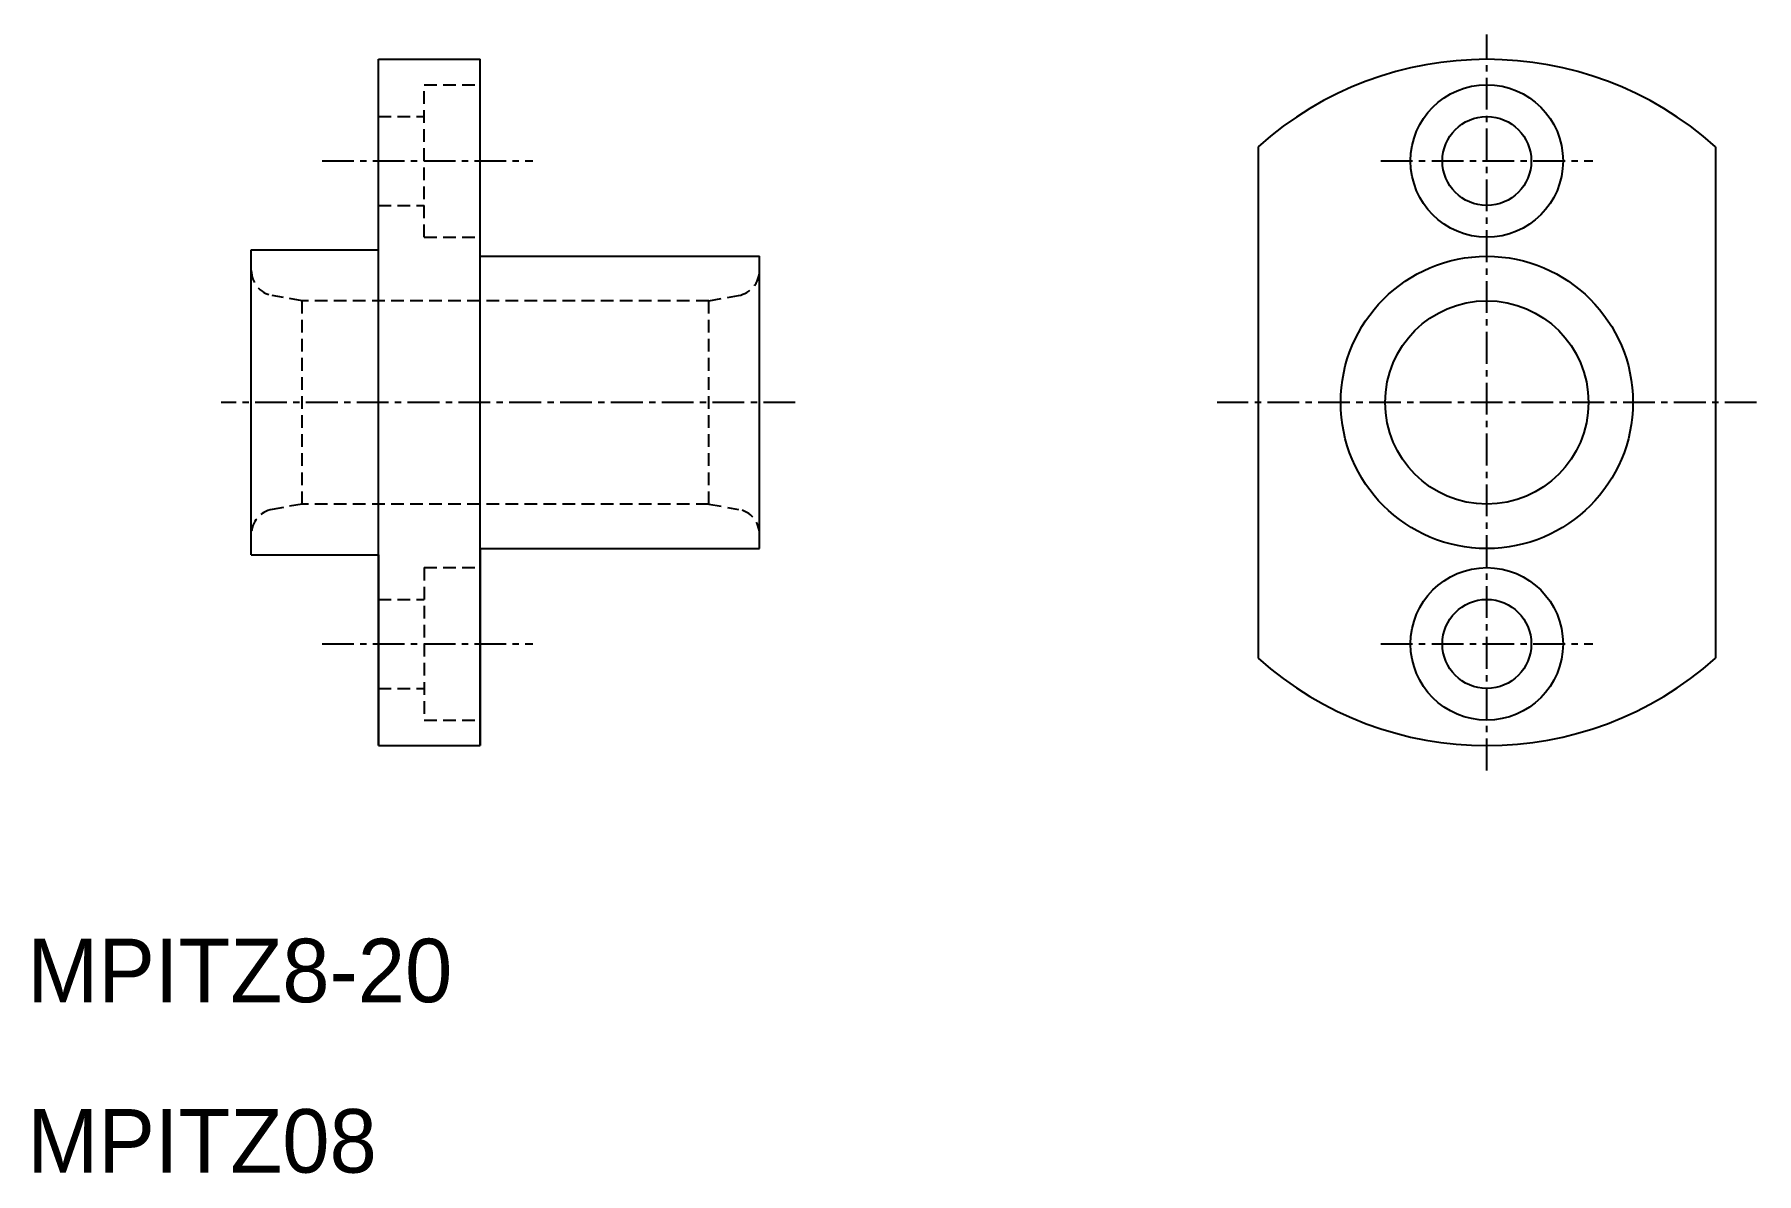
# Model space of a CAD drawing. Extents: x 47.7 to 115.4, y 55 to 99.8.
import ezdxf

# ---------------------------------------------------------------- set-up
doc = ezdxf.new("R2010")
doc.units = 0
doc.linetypes.add('CENTER', pattern=[2, 1.25, -0.25, 0.25, -0.25])
doc.linetypes.add('DASHED', pattern=[0.75, 0.5, -0.25])
doc.layers.get('0').update_dxf_attribs({"linetype": 'CONTINUOUS'})
doc.layers.add('CENTER', color=1, linetype='CENTER')

msp = doc.modelspace()

# ---------------------------------------------------------------- linework, layer by layer
at = {"color": 7, "linetype": 'CONTINUOUS'}
for p, q in [((61.191, 71.794), (61.191, 98.794)), ((61.191, 98.794), (65.191, 98.794)), ((65.191, 71.794), (65.191, 98.794)), ((95.811, 95.357), (95.811, 75.232)), ((113.811, 95.357), (113.811, 75.232)), ((56.191, 79.294), (56.191, 91.294)), ((56.191, 91.294), (61.191, 91.294)), ((65.191, 91.044), (76.191, 91.044)), ((76.191, 79.544), (76.191, 91.044)), ((56.191, 79.294), (61.191, 79.294)), ((61.191, 79.294), (61.191, 71.794)), ((65.191, 79.544), (76.191, 79.544)), ((65.191, 79.544), (65.191, 71.794)), ((61.191, 71.794), (65.191, 71.794))]:
    msp.add_line(p, q, dxfattribs=at)
at = {"color": 3, "linetype": 'DASHED'}
for p, q in [((62.991, 91.794), (62.991, 97.794)), ((62.991, 97.794), (65.191, 97.794)), ((61.191, 96.544), (62.991, 96.544)), ((61.191, 93.044), (62.991, 93.044)), ((62.991, 91.794), (65.191, 91.794)), ((58.191, 89.294), (57.017, 89.501)), ((74.191, 89.294), (75.364, 89.501)), ((74.191, 89.294), (58.191, 89.294)), ((58.191, 81.294), (58.191, 89.294)), ((74.191, 81.294), (74.191, 89.294)), ((58.191, 81.294), (57.017, 81.087)), ((74.191, 81.294), (58.191, 81.294)), ((74.191, 81.294), (75.364, 81.087)), ((62.991, 78.794), (62.991, 72.794)), ((62.991, 78.794), (65.191, 78.794)), ((61.191, 77.544), (62.991, 77.544)), ((61.191, 74.044), (62.991, 74.044)), ((62.991, 72.794), (65.191, 72.794))]:
    msp.add_line(p, q, dxfattribs=at)
at = {"color": 7, "linetype": 'CONTINUOUS'}
for centre, radius in [((104.811, 94.794), 3), ((104.811, 94.794), 1.75), ((104.811, 85.294), 5.75), ((104.811, 85.294), 4), ((104.811, 75.794), 3), ((104.811, 75.794), 1.75)]:
    msp.add_circle(centre, radius, dxfattribs=at)
for start, end in [(48.18969, 131.81031), (228.18969, 311.81031)]:
    msp.add_arc((104.811, 85.294), 13.5, start, end, dxfattribs=at)
at = {"color": 3, "linetype": 'DASHED'}
for centre, start, end in [((57.191, 90.486), 180, 260), ((75.191, 90.486), 280, 360), ((57.191, 80.103), 100, 180), ((75.191, 80.103), 0, 80)]:
    msp.add_arc(centre, 1, start, end, dxfattribs=at)
at = {"layer": 'CENTER', "color": 1, "linetype": 'CENTER'}
for p, q in [((104.811, 70.816), (104.811, 99.773)), ((58.974, 94.794), (67.264, 94.794)), ((100.641, 94.794), (108.982, 94.794)), ((77.592, 85.294), (55.005, 85.294)), ((115.426, 85.294), (94.197, 85.294)), ((58.974, 75.794), (67.264, 75.794)), ((100.641, 75.794), (108.982, 75.794))]:
    msp.add_line(p, q, dxfattribs=at)

# ---------------------------------------------------------------- texts
at = {"color": 7, "linetype": 'CONTINUOUS'}
for s, p in [('MPITZ8-20', (47.383, 61.694)), ('MPITZ08', (47.383, 54.99))]:
    msp.add_text(s, height=2.5, dxfattribs=at).set_placement(p)

doc.saveas('drawing.dxf')
